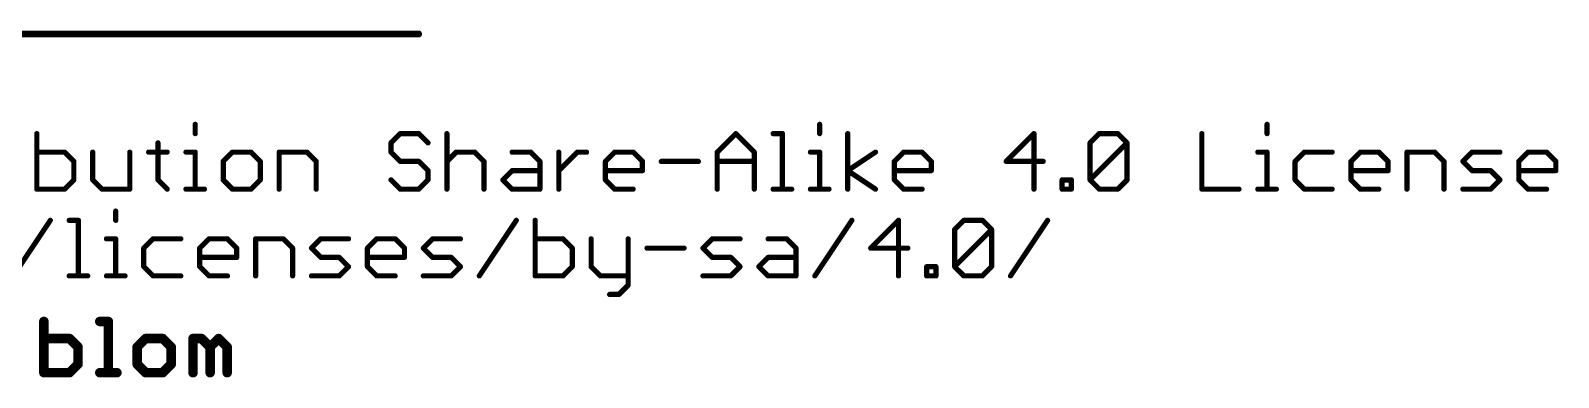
# Model space of a CAD drawing. Extents: x -29 to 78, y -21 to 39.
# Drawn here: x 33.09 to 77.82, y -9.78 to 0.38 of the extents above; entities that cross this region are included whole.
import ezdxf

# ---------------------------------------------------------------- set-up
doc = ezdxf.new("R2010")
doc.units = 0
doc.layers.add('49', color=6, linetype='CONTINUOUS')
doc.layers.add('51', color=53, linetype='CONTINUOUS')

msp = doc.modelspace()

# ---------------------------------------------------------------- linework, layer by layer
at = {"layer": '49', "const_width": 0.2032}
msp.add_lwpolyline([(44.45, 0.2794), (-6.35, 0.2794)], dxfattribs=at)
at = {"layer": '49', "const_width": 0.1016}
msp.add_lwpolyline([(44.45, 0.2286, 1), (44.45, 0.3302)], format="xyb", dxfattribs=at)
at = {"layer": '51'}
for points, const_width in [([(33.2748, -2.6377), (33.2748, -4.2647)], 0.1524), ([(37.9117, -2.3665), (37.9117, -2.6377)], 0.1524), ([(43.9146, -2.6377), (43.6435, -2.9088)], 0.1524), ([(44.4569, -2.6377), (43.9146, -2.6377)], 0.1524), ([(44.7281, -2.9088), (44.4569, -2.6377)], 0.1524), ([(45.2806, -2.6377), (45.2806, -4.2647)], 0.1524), ([(53.1935, -3.18), (53.7359, -2.6377)], 0.1524), ([(53.7359, -2.6377), (54.2782, -3.18)], 0.1524), ([(54.8307, -2.6377), (55.1018, -2.6377)], 0.1524), ([(55.1018, -2.6377), (55.1018, -4.2647)], 0.1524), ([(56.1933, -2.3665), (56.1933, -2.6377)], 0.1524), ([(57.0136, -4.2647), (57.0136, -2.6377)], 0.1524), ([(62.4657, -2.6377), (61.6522, -3.4512)], 0.1524), ([(62.4657, -4.2647), (62.4657, -2.6377)], 0.1524), ([(64.1079, -2.9088), (64.3791, -2.6377)], 0.1524), ([(64.3791, -2.6377), (64.9214, -2.6377)], 0.1524), ([(64.9214, -2.6377), (65.1926, -2.9088)], 0.1524), ([(67.3822, -2.6377), (67.3822, -4.2647)], 0.1524), ([(69.2905, -2.3665), (69.2905, -2.6377)], 0.1524), ([(34.0883, -3.18), (33.2748, -3.18)], 0.1524), ([(34.3595, -3.4512), (34.0883, -3.18)], 0.1524), ([(34.912, -3.18), (34.912, -3.9935)], 0.1524), ([(35.9966, -4.2647), (35.9966, -3.18)], 0.1524), ([(36.5491, -3.18), (37.0914, -3.18)], 0.1524), ([(36.8203, -2.9088), (36.8203, -3.9935)], 0.1524), ([(37.6405, -3.18), (37.9117, -3.18)], 0.1524), ([(37.9117, -3.18), (37.9117, -4.2647)], 0.1524), ([(39.0031, -3.18), (38.732, -3.4512)], 0.1524), ([(39.5455, -3.18), (39.0031, -3.18)], 0.1524), ([(39.8166, -3.4512), (39.5455, -3.18)], 0.1524), ([(40.3691, -4.2647), (40.3691, -3.18)], 0.1524), ([(40.3691, -3.18), (41.1826, -3.18)], 0.1524), ([(41.1826, -3.18), (41.4538, -3.4512)], 0.1524), ([(43.6435, -2.9088), (43.6435, -3.18)], 0.1524), ([(43.6435, -3.18), (43.9146, -3.4512)], 0.1524), ([(45.2806, -3.4512), (45.5518, -3.18)], 0.1524), ([(45.5518, -3.18), (46.0941, -3.18)], 0.1524), ([(46.0941, -3.18), (46.3653, -3.4512)], 0.1524), ([(47.1889, -3.18), (47.7313, -3.18)], 0.1524), ([(47.7313, -3.18), (48.0024, -3.4512)], 0.1524), ([(48.5549, -4.2647), (48.5549, -3.18)], 0.1524), ([(48.5549, -3.7223), (49.0972, -3.18)], 0.1524), ([(49.0972, -3.18), (49.3684, -3.18)], 0.1524), ([(49.9192, -3.4512), (50.1904, -3.18)], 0.1524), ([(50.1904, -3.18), (50.7327, -3.18)], 0.1524), ([(50.7327, -3.18), (51.0039, -3.4512)], 0.1524), ([(53.1935, -4.2647), (53.1935, -3.18)], 0.1524), ([(54.2782, -3.18), (54.2782, -4.2647)], 0.1524), ([(55.9221, -3.18), (56.1933, -3.18)], 0.1524), ([(56.1933, -3.18), (56.1933, -4.2647)], 0.1524), ([(57.0136, -3.7223), (57.8271, -3.18)], 0.1524), ([(58.3779, -3.4512), (58.649, -3.18)], 0.1524), ([(58.649, -3.18), (59.1913, -3.18)], 0.1524), ([(59.1913, -3.18), (59.4625, -3.4512)], 0.1524), ([(64.1079, -3.9935), (64.1079, -2.9088)], 0.1524), ([(64.1079, -3.9935), (65.1926, -2.9088)], 0.1524), ([(65.1926, -2.9088), (65.1926, -3.9935)], 0.1524), ([(69.0194, -3.18), (69.2905, -3.18)], 0.1524), ([(69.2905, -3.18), (69.2905, -4.2647)], 0.1524), ([(70.382, -3.18), (70.1108, -3.4512)], 0.1524), ([(71.1955, -3.18), (70.382, -3.18)], 0.1524), ([(71.748, -3.4512), (72.0191, -3.18)], 0.1524), ([(72.0191, -3.18), (72.5615, -3.18)], 0.1524), ([(72.5615, -3.18), (72.8326, -3.4512)], 0.1524), ([(73.3851, -4.2647), (73.3851, -3.18)], 0.1524), ([(73.3851, -3.18), (74.1986, -3.18)], 0.1524), ([(74.1986, -3.18), (74.4698, -3.4512)], 0.1524), ([(75.0223, -3.4512), (75.2934, -3.18)], 0.1524), ([(75.2934, -3.18), (76.1069, -3.18)], 0.1524), ([(76.6594, -3.4512), (76.9306, -3.18)], 0.1524), ([(76.9306, -3.18), (77.4729, -3.18)], 0.1524), ([(77.4729, -3.18), (77.7441, -3.4512)], 0.1524), ([(34.3595, -3.9935), (34.3595, -3.4512)], 0.1524), ([(38.732, -3.4512), (38.732, -3.9935)], 0.1524), ([(39.8166, -3.9935), (39.8166, -3.4512)], 0.1524), ([(41.4538, -3.4512), (41.4538, -4.2647)], 0.1524), ([(43.9146, -3.4512), (44.4569, -3.4512)], 0.1524), ([(44.4569, -3.4512), (44.7281, -3.7223)], 0.1524), ([(46.3653, -3.4512), (46.3653, -4.2647)], 0.1524), ([(48.0024, -3.4512), (48.0024, -4.2647)], 0.1524), ([(49.9192, -3.9935), (49.9192, -3.4512)], 0.1524), ([(51.0039, -3.4512), (51.0039, -3.7223)], 0.1524), ([(51.5564, -3.4512), (52.641, -3.4512)], 0.1524), ([(53.1935, -3.4512), (54.2782, -3.4512)], 0.1524), ([(58.3779, -3.9935), (58.3779, -3.4512)], 0.1524), ([(59.4625, -3.4512), (59.4625, -3.7223)], 0.1524), ([(61.6522, -3.4512), (62.7368, -3.4512)], 0.1524), ([(70.1108, -3.4512), (70.1108, -3.9935)], 0.1524), ([(71.748, -3.9935), (71.748, -3.4512)], 0.1524), ([(72.8326, -3.4512), (72.8326, -3.7223)], 0.1524), ([(74.4698, -3.4512), (74.4698, -4.2647)], 0.1524), ([(75.2934, -3.7223), (75.0223, -3.4512)], 0.1524), ([(76.6594, -3.9935), (76.6594, -3.4512)], 0.1524), ([(77.7441, -3.4512), (77.7441, -3.7223)], 0.1524), ([(34.0883, -4.2647), (34.3595, -3.9935)], 0.1524), ([(34.912, -3.9935), (35.1831, -4.2647)], 0.1524), ([(36.8203, -3.9935), (37.0914, -4.2647)], 0.1524), ([(38.732, -3.9935), (39.0031, -4.2647)], 0.1524), ([(39.5455, -4.2647), (39.8166, -3.9935)], 0.1524), ([(43.9146, -4.2647), (43.6435, -3.9935)], 0.1524), ([(44.7281, -3.9935), (44.4569, -4.2647)], 0.1524), ([(44.7281, -3.7223), (44.7281, -3.9935)], 0.1524), ([(46.9178, -3.9935), (47.1889, -3.7223)], 0.1524), ([(47.1889, -4.2647), (46.9178, -3.9935)], 0.1524), ([(47.1889, -3.7223), (48.0024, -3.7223)], 0.1524), ([(51.0039, -3.7223), (49.9192, -3.7223)], 0.1524), ([(50.1904, -4.2647), (49.9192, -3.9935)], 0.1524), ([(57.8271, -4.2647), (57.0136, -3.7223)], 0.1524), ([(59.4625, -3.7223), (58.3779, -3.7223)], 0.1524), ([(58.649, -4.2647), (58.3779, -3.9935)], 0.1524), ([(63.2893, -4.2647), (63.2893, -3.9935)], 0.1524), ([(63.2893, -3.9935), (63.5605, -3.9935)], 0.1524), ([(63.5605, -3.9935), (63.5605, -4.2647)], 0.1524), ([(64.3791, -4.2647), (64.1079, -3.9935)], 0.1524), ([(65.1926, -3.9935), (64.9214, -4.2647)], 0.1524), ([(70.1108, -3.9935), (70.382, -4.2647)], 0.1524), ([(72.8326, -3.7223), (71.748, -3.7223)], 0.1524), ([(72.0191, -4.2647), (71.748, -3.9935)], 0.1524), ([(75.8358, -3.7223), (75.2934, -3.7223)], 0.1524), ([(76.1069, -3.9935), (75.8358, -3.7223)], 0.1524), ([(75.8358, -4.2647), (76.1069, -3.9935)], 0.1524), ([(77.7441, -3.7223), (76.6594, -3.7223)], 0.1524), ([(76.9306, -4.2647), (76.6594, -3.9935)], 0.1524), ([(33.2748, -4.2647), (34.0883, -4.2647)], 0.1524), ([(35.1831, -4.2647), (35.9966, -4.2647)], 0.1524), ([(37.6405, -4.2647), (38.1829, -4.2647)], 0.1524), ([(39.0031, -4.2647), (39.5455, -4.2647)], 0.1524), ([(44.4569, -4.2647), (43.9146, -4.2647)], 0.1524), ([(48.0024, -4.2647), (47.1889, -4.2647)], 0.1524), ([(50.7327, -4.2647), (50.1904, -4.2647)], 0.1524), ([(54.8307, -4.2647), (55.373, -4.2647)], 0.1524), ([(55.9221, -4.2647), (56.4644, -4.2647)], 0.1524), ([(59.1913, -4.2647), (58.649, -4.2647)], 0.1524), ([(63.5605, -4.2647), (63.2893, -4.2647)], 0.1524), ([(64.9214, -4.2647), (64.3791, -4.2647)], 0.1524), ([(67.3822, -4.2647), (68.4669, -4.2647)], 0.1524), ([(69.0194, -4.2647), (69.5617, -4.2647)], 0.1524), ([(70.382, -4.2647), (71.1955, -4.2647)], 0.1524), ([(72.5615, -4.2647), (72.0191, -4.2647)], 0.1524), ([(75.0223, -4.2647), (75.8358, -4.2647)], 0.1524), ([(77.4729, -4.2647), (76.9306, -4.2647)], 0.1524), ([(35.5844, -4.9065), (35.5844, -5.1777)], 0.1524), ([(32.5846, -6.8047), (33.6693, -5.1777)], 0.1524), ([(34.2218, -5.1777), (34.4929, -5.1777)], 0.1524), ([(34.4929, -5.1777), (34.4929, -6.8047)], 0.1524), ([(46.2276, -6.8047), (47.3122, -5.1777)], 0.1524), ([(47.8647, -5.1777), (47.8647, -6.8047)], 0.1524), ([(56.0505, -6.8047), (57.1352, -5.1777)], 0.1524), ([(58.5012, -5.1777), (57.6877, -5.9912)], 0.1524), ([(58.5012, -6.8047), (58.5012, -5.1777)], 0.1524), ([(60.1434, -5.4488), (60.4146, -5.1777)], 0.1524), ([(60.4146, -5.1777), (60.9569, -5.1777)], 0.1524), ([(60.9569, -5.1777), (61.2281, -5.4488)], 0.1524), ([(61.7806, -6.8047), (62.8652, -5.1777)], 0.1524), ([(35.3132, -5.72), (35.5844, -5.72)], 0.1524), ([(35.5844, -5.72), (35.5844, -6.8047)], 0.1524), ([(36.6758, -5.72), (36.4047, -5.9912)], 0.1524), ([(37.4893, -5.72), (36.6758, -5.72)], 0.1524), ([(38.0418, -5.9912), (38.313, -5.72)], 0.1524), ([(38.313, -5.72), (38.8553, -5.72)], 0.1524), ([(38.8553, -5.72), (39.1265, -5.9912)], 0.1524), ([(39.679, -6.8047), (39.679, -5.72)], 0.1524), ([(39.679, -5.72), (40.4925, -5.72)], 0.1524), ([(40.4925, -5.72), (40.7636, -5.9912)], 0.1524), ([(41.3161, -5.9912), (41.5873, -5.72)], 0.1524), ([(41.5873, -5.72), (42.4008, -5.72)], 0.1524), ([(42.9533, -5.9912), (43.2244, -5.72)], 0.1524), ([(43.2244, -5.72), (43.7668, -5.72)], 0.1524), ([(43.7668, -5.72), (44.0379, -5.9912)], 0.1524), ([(44.5904, -5.9912), (44.8616, -5.72)], 0.1524), ([(44.8616, -5.72), (45.6751, -5.72)], 0.1524), ([(48.6782, -5.72), (47.8647, -5.72)], 0.1524), ([(48.9494, -5.9912), (48.6782, -5.72)], 0.1524), ([(49.5019, -5.72), (49.5019, -6.5335)], 0.1524), ([(50.5866, -5.72), (50.5866, -7.0758)], 0.1524), ([(52.7762, -5.9912), (53.0474, -5.72)], 0.1524), ([(53.0474, -5.72), (53.8609, -5.72)], 0.1524), ([(54.6845, -5.72), (55.2269, -5.72)], 0.1524), ([(55.2269, -5.72), (55.498, -5.9912)], 0.1524), ([(60.1434, -6.5335), (60.1434, -5.4488)], 0.1524), ([(60.1434, -6.5335), (61.2281, -5.4488)], 0.1524), ([(61.2281, -5.4488), (61.2281, -6.5335)], 0.1524), ([(36.4047, -5.9912), (36.4047, -6.5335)], 0.1524), ([(38.0418, -6.5335), (38.0418, -5.9912)], 0.1524), ([(39.1265, -6.2623), (38.0418, -6.2623)], 0.1524), ([(39.1265, -5.9912), (39.1265, -6.2623)], 0.1524), ([(40.7636, -5.9912), (40.7636, -6.8047)], 0.1524), ([(41.5873, -6.2623), (41.3161, -5.9912)], 0.1524), ([(42.1296, -6.2623), (41.5873, -6.2623)], 0.1524), ([(42.4008, -6.5335), (42.1296, -6.2623)], 0.1524), ([(42.9533, -6.5335), (42.9533, -5.9912)], 0.1524), ([(44.0379, -6.2623), (42.9533, -6.2623)], 0.1524), ([(44.0379, -5.9912), (44.0379, -6.2623)], 0.1524), ([(44.8616, -6.2623), (44.5904, -5.9912)], 0.1524), ([(45.4039, -6.2623), (44.8616, -6.2623)], 0.1524), ([(45.6751, -6.5335), (45.4039, -6.2623)], 0.1524), ([(48.9494, -6.5335), (48.9494, -5.9912)], 0.1524), ([(51.1391, -5.9912), (52.2237, -5.9912)], 0.1524), ([(53.0474, -6.2623), (52.7762, -5.9912)], 0.1524), ([(53.5897, -6.2623), (53.0474, -6.2623)], 0.1524), ([(53.8609, -6.5335), (53.5897, -6.2623)], 0.1524), ([(54.4134, -6.5335), (54.6845, -6.2623)], 0.1524), ([(54.6845, -6.2623), (55.498, -6.2623)], 0.1524), ([(55.498, -5.9912), (55.498, -6.8047)], 0.1524), ([(57.6877, -5.9912), (58.7723, -5.9912)], 0.1524), ([(36.4047, -6.5335), (36.6758, -6.8047)], 0.1524), ([(38.313, -6.8047), (38.0418, -6.5335)], 0.1524), ([(42.1296, -6.8047), (42.4008, -6.5335)], 0.1524), ([(43.2244, -6.8047), (42.9533, -6.5335)], 0.1524), ([(45.4039, -6.8047), (45.6751, -6.5335)], 0.1524), ([(48.6782, -6.8047), (48.9494, -6.5335)], 0.1524), ([(49.5019, -6.5335), (49.7731, -6.8047)], 0.1524), ([(53.5897, -6.8047), (53.8609, -6.5335)], 0.1524), ([(54.6845, -6.8047), (54.4134, -6.5335)], 0.1524), ([(59.3248, -6.8047), (59.3248, -6.5335)], 0.1524), ([(59.3248, -6.5335), (59.596, -6.5335)], 0.1524), ([(59.596, -6.5335), (59.596, -6.8047)], 0.1524), ([(60.4146, -6.8047), (60.1434, -6.5335)], 0.1524), ([(61.2281, -6.5335), (60.9569, -6.8047)], 0.1524), ([(34.2218, -6.8047), (34.7641, -6.8047)], 0.1524), ([(35.3132, -6.8047), (35.8555, -6.8047)], 0.1524), ([(36.6758, -6.8047), (37.4893, -6.8047)], 0.1524), ([(38.8553, -6.8047), (38.313, -6.8047)], 0.1524), ([(41.3161, -6.8047), (42.1296, -6.8047)], 0.1524), ([(43.7668, -6.8047), (43.2244, -6.8047)], 0.1524), ([(44.5904, -6.8047), (45.4039, -6.8047)], 0.1524), ([(47.8647, -6.8047), (48.6782, -6.8047)], 0.1524), ([(49.7731, -6.8047), (50.5866, -6.8047)], 0.1524), ([(50.5866, -7.0758), (50.3154, -7.347)], 0.1524), ([(52.7762, -6.8047), (53.5897, -6.8047)], 0.1524), ([(55.498, -6.8047), (54.6845, -6.8047)], 0.1524), ([(59.596, -6.8047), (59.3248, -6.8047)], 0.1524), ([(60.9569, -6.8047), (60.4146, -6.8047)], 0.1524), ([(50.3154, -7.347), (50.0442, -7.347)], 0.1524), ([(33.4815, -8.1394), (33.4815, -9.6393)], 0.2794), ([(35.1187, -8.1394), (35.3686, -8.1394)], 0.2794), ([(35.3686, -8.1394), (35.3686, -9.6393)], 0.2794), ([(34.2315, -8.6394), (33.4815, -8.6394)], 0.2794), ([(34.4814, -8.8894), (34.2315, -8.6394)], 0.2794), ([(34.4814, -9.3893), (34.4814, -8.8894)], 0.2794), ([(36.4601, -8.6394), (36.2101, -8.8894)], 0.2794), ([(36.2101, -8.8894), (36.2101, -9.3893)], 0.2794), ([(36.96, -8.6394), (36.4601, -8.6394)], 0.2794), ([(37.21, -8.8894), (36.96, -8.6394)], 0.2794), ([(37.21, -9.3893), (37.21, -8.8894)], 0.2794), ([(37.8473, -9.6393), (37.8473, -8.6394)], 0.2794), ([(37.8473, -8.6394), (38.0972, -8.6394)], 0.2794), ([(38.0972, -8.6394), (38.3472, -8.8894)], 0.2794), ([(38.3472, -8.8894), (38.5972, -8.6394)], 0.2794), ([(38.3472, -8.8894), (38.3472, -9.6393)], 0.2794), ([(38.5972, -8.6394), (38.8472, -8.8894)], 0.2794), ([(38.8472, -8.8894), (38.8472, -9.6393)], 0.2794), ([(34.2315, -9.6393), (34.4814, -9.3893)], 0.2794), ([(36.2101, -9.3893), (36.4601, -9.6393)], 0.2794), ([(36.96, -9.6393), (37.21, -9.3893)], 0.2794), ([(33.4815, -9.6393), (34.2315, -9.6393)], 0.2794), ([(35.1187, -9.6393), (35.6186, -9.6393)], 0.2794), ([(36.4601, -9.6393), (36.96, -9.6393)], 0.2794)]:
    msp.add_lwpolyline(points, dxfattribs=dict(at, const_width=const_width))
for points, const_width in [([(33.3129, -2.6377, 1), (33.2367, -2.6377)], 0.0762), ([(37.9498, -2.3665, 1), (37.8736, -2.3665)], 0.0762), ([(37.8736, -2.6377, 1), (37.9498, -2.6377)], 0.0762), ([(43.9146, -2.5996, 1), (43.9146, -2.6758)], 0.0762), ([(43.9416, -2.6646, 1), (43.8877, -2.6107)], 0.0762), ([(44.4839, -2.6107, 1), (44.43, -2.6646)], 0.0762), ([(44.4569, -2.6758, 1), (44.4569, -2.5996)], 0.0762), ([(45.3187, -2.6377, 1), (45.2425, -2.6377)], 0.0762), ([(53.7628, -2.6107, 1), (53.7089, -2.6646)], 0.0762), ([(53.7628, -2.6646, 1), (53.7089, -2.6107)], 0.0762), ([(54.8307, -2.5996, 1), (54.8307, -2.6758)], 0.0762), ([(55.1399, -2.6377, 1), (55.0637, -2.6377)], 0.0762), ([(55.1018, -2.6758, 1), (55.1018, -2.5996)], 0.0762), ([(56.2314, -2.3665, 1), (56.1552, -2.3665)], 0.0762), ([(56.1552, -2.6377, 1), (56.2314, -2.6377)], 0.0762), ([(57.0517, -2.6377, 1), (56.9755, -2.6377)], 0.0762), ([(62.5038, -2.6377, 1), (62.4276, -2.6377)], 0.0762), ([(62.4926, -2.6646, 1), (62.4387, -2.6107)], 0.0762), ([(64.3791, -2.5996, 1), (64.3791, -2.6758)], 0.0762), ([(64.406, -2.6646, 1), (64.3521, -2.6107)], 0.0762), ([(64.9483, -2.6107, 1), (64.8945, -2.6646)], 0.0762), ([(64.9214, -2.6758, 1), (64.9214, -2.5996)], 0.0762), ([(67.4203, -2.6377, 1), (67.3441, -2.6377)], 0.0762), ([(69.3286, -2.3665, 1), (69.2524, -2.3665)], 0.0762), ([(69.2524, -2.6377, 1), (69.3286, -2.6377)], 0.0762), ([(33.2748, -3.1419, 1), (33.2748, -3.2181)], 0.0762), ([(34.1152, -3.1531, 1), (34.0613, -3.2069)], 0.0762), ([(34.0883, -3.2181, 1), (34.0883, -3.1419)], 0.0762), ([(34.9501, -3.18, 1), (34.8739, -3.18)], 0.0762), ([(36.0347, -3.18, 1), (35.9585, -3.18)], 0.0762), ([(36.5491, -3.1419, 1), (36.5491, -3.2181)], 0.0762), ([(36.8584, -2.9088, 1), (36.7822, -2.9088)], 0.0762), ([(37.0914, -3.2181, 1), (37.0914, -3.1419)], 0.0762), ([(37.6405, -3.1419, 1), (37.6405, -3.2181)], 0.0762), ([(37.9498, -3.18, 1), (37.8736, -3.18)], 0.0762), ([(37.9117, -3.2181, 1), (37.9117, -3.1419)], 0.0762), ([(39.0031, -3.1419, 1), (39.0031, -3.2181)], 0.0762), ([(39.0301, -3.2069, 1), (38.9762, -3.1531)], 0.0762), ([(39.5724, -3.1531, 1), (39.5185, -3.2069)], 0.0762), ([(39.5455, -3.2181, 1), (39.5455, -3.1419)], 0.0762), ([(40.4072, -3.18, 1), (40.331, -3.18)], 0.0762), ([(40.3691, -3.1419, 1), (40.3691, -3.2181)], 0.0762), ([(41.2096, -3.1531, 1), (41.1557, -3.2069)], 0.0762), ([(41.1826, -3.2181, 1), (41.1826, -3.1419)], 0.0762), ([(43.6165, -2.8819, 1), (43.6704, -2.9358)], 0.0762), ([(43.6816, -2.9088, 1), (43.6054, -2.9088)], 0.0762), ([(43.6704, -3.1531, 1), (43.6165, -3.2069)], 0.0762), ([(44.7012, -2.9358, 1), (44.755, -2.8819)], 0.0762), ([(45.5518, -3.1419, 1), (45.5518, -3.2181)], 0.0762), ([(45.5787, -3.2069, 1), (45.5248, -3.1531)], 0.0762), ([(46.121, -3.1531, 1), (46.0672, -3.2069)], 0.0762), ([(46.0941, -3.2181, 1), (46.0941, -3.1419)], 0.0762), ([(47.1889, -3.1419, 1), (47.1889, -3.2181)], 0.0762), ([(47.7582, -3.1531, 1), (47.7043, -3.2069)], 0.0762), ([(47.7313, -3.2181, 1), (47.7313, -3.1419)], 0.0762), ([(48.593, -3.18, 1), (48.5168, -3.18)], 0.0762), ([(49.0972, -3.1419, 1), (49.0972, -3.2181)], 0.0762), ([(49.1242, -3.2069, 1), (49.0703, -3.1531)], 0.0762), ([(49.3684, -3.2181, 1), (49.3684, -3.1419)], 0.0762), ([(50.1904, -3.1419, 1), (50.1904, -3.2181)], 0.0762), ([(50.2173, -3.2069, 1), (50.1634, -3.1531)], 0.0762), ([(50.7597, -3.1531, 1), (50.7058, -3.2069)], 0.0762), ([(50.7327, -3.2181, 1), (50.7327, -3.1419)], 0.0762), ([(53.2316, -3.18, 1), (53.1554, -3.18)], 0.0762), ([(53.1666, -3.1531, 1), (53.2205, -3.2069)], 0.0762), ([(54.3163, -3.18, 1), (54.2401, -3.18)], 0.0762), ([(54.2512, -3.2069, 1), (54.3051, -3.1531)], 0.0762), ([(55.9221, -3.1419, 1), (55.9221, -3.2181)], 0.0762), ([(56.2314, -3.18, 1), (56.1552, -3.18)], 0.0762), ([(56.1933, -3.2181, 1), (56.1933, -3.1419)], 0.0762), ([(57.8482, -3.2117, 1), (57.8059, -3.1483)], 0.0762), ([(58.649, -3.1419, 1), (58.649, -3.2181)], 0.0762), ([(58.676, -3.2069, 1), (58.6221, -3.1531)], 0.0762), ([(59.2183, -3.1531, 1), (59.1644, -3.2069)], 0.0762), ([(59.1913, -3.2181, 1), (59.1913, -3.1419)], 0.0762), ([(64.146, -2.9088, 1), (64.0698, -2.9088)], 0.0762), ([(64.081, -2.8819, 1), (64.1348, -2.9358)], 0.0762), ([(65.2307, -2.9088, 1), (65.1545, -2.9088)], 0.0762), ([(65.2195, -2.9358, 1), (65.1656, -2.8819)], 0.0762), ([(65.1656, -2.9358, 1), (65.2195, -2.8819)], 0.0762), ([(69.0194, -3.1419, 1), (69.0194, -3.2181)], 0.0762), ([(69.3286, -3.18, 1), (69.2524, -3.18)], 0.0762), ([(69.2905, -3.2181, 1), (69.2905, -3.1419)], 0.0762), ([(70.382, -3.1419, 1), (70.382, -3.2181)], 0.0762), ([(70.4089, -3.2069, 1), (70.355, -3.1531)], 0.0762), ([(71.1955, -3.2181, 1), (71.1955, -3.1419)], 0.0762), ([(72.0191, -3.1419, 1), (72.0191, -3.2181)], 0.0762), ([(72.0461, -3.2069, 1), (71.9922, -3.1531)], 0.0762), ([(72.5884, -3.1531, 1), (72.5345, -3.2069)], 0.0762), ([(72.5615, -3.2181, 1), (72.5615, -3.1419)], 0.0762), ([(73.4232, -3.18, 1), (73.347, -3.18)], 0.0762), ([(73.3851, -3.1419, 1), (73.3851, -3.2181)], 0.0762), ([(74.2256, -3.1531, 1), (74.1717, -3.2069)], 0.0762), ([(74.1986, -3.2181, 1), (74.1986, -3.1419)], 0.0762), ([(75.2934, -3.1419, 1), (75.2934, -3.2181)], 0.0762), ([(75.3204, -3.2069, 1), (75.2665, -3.1531)], 0.0762), ([(76.1069, -3.2181, 1), (76.1069, -3.1419)], 0.0762), ([(76.9306, -3.1419, 1), (76.9306, -3.2181)], 0.0762), ([(76.9575, -3.2069, 1), (76.9037, -3.1531)], 0.0762), ([(77.4999, -3.1531, 1), (77.446, -3.2069)], 0.0762), ([(77.4729, -3.2181, 1), (77.4729, -3.1419)], 0.0762), ([(34.3976, -3.4512, 1), (34.3214, -3.4512)], 0.0762), ([(34.3325, -3.4781, 1), (34.3864, -3.4242)], 0.0762), ([(38.705, -3.4242, 1), (38.7589, -3.4781)], 0.0762), ([(38.7701, -3.4512, 1), (38.6939, -3.4512)], 0.0762), ([(39.8547, -3.4512, 1), (39.7785, -3.4512)], 0.0762), ([(39.7897, -3.4781, 1), (39.8436, -3.4242)], 0.0762), ([(41.4919, -3.4512, 1), (41.4157, -3.4512)], 0.0762), ([(41.4269, -3.4781, 1), (41.4807, -3.4242)], 0.0762), ([(43.6054, -3.18, 1), (43.6816, -3.18)], 0.0762), ([(43.9146, -3.4131, 1), (43.9146, -3.4893)], 0.0762), ([(43.8877, -3.4781, 1), (43.9416, -3.4242)], 0.0762), ([(44.4839, -3.4242, 1), (44.43, -3.4781)], 0.0762), ([(44.4569, -3.4893, 1), (44.4569, -3.4131)], 0.0762), ([(45.2537, -3.4242, 1), (45.3075, -3.4781)], 0.0762), ([(46.4034, -3.4512, 1), (46.3272, -3.4512)], 0.0762), ([(46.3383, -3.4781, 1), (46.3922, -3.4242)], 0.0762), ([(48.0405, -3.4512, 1), (47.9643, -3.4512)], 0.0762), ([(47.9755, -3.4781, 1), (48.0294, -3.4242)], 0.0762), ([(49.9573, -3.4512, 1), (49.8811, -3.4512)], 0.0762), ([(49.8923, -3.4242, 1), (49.9462, -3.4781)], 0.0762), ([(51.042, -3.4512, 1), (50.9658, -3.4512)], 0.0762), ([(50.9769, -3.4781, 1), (51.0308, -3.4242)], 0.0762), ([(51.5564, -3.4131, 1), (51.5564, -3.4893)], 0.0762), ([(52.641, -3.4893, 1), (52.641, -3.4131)], 0.0762), ([(53.1935, -3.4131, 1), (53.1935, -3.4893)], 0.0762), ([(54.2782, -3.4893, 1), (54.2782, -3.4131)], 0.0762), ([(58.3509, -3.4242, 1), (58.4048, -3.4781)], 0.0762), ([(58.416, -3.4512, 1), (58.3398, -3.4512)], 0.0762), ([(59.5006, -3.4512, 1), (59.4244, -3.4512)], 0.0762), ([(59.4356, -3.4781, 1), (59.4895, -3.4242)], 0.0762), ([(61.6252, -3.4242, 1), (61.6791, -3.4781)], 0.0762), ([(61.6522, -3.4131, 1), (61.6522, -3.4893)], 0.0762), ([(62.7368, -3.4893, 1), (62.7368, -3.4131)], 0.0762), ([(70.1489, -3.4512, 1), (70.0727, -3.4512)], 0.0762), ([(70.0839, -3.4242, 1), (70.1378, -3.4781)], 0.0762), ([(71.721, -3.4242, 1), (71.7749, -3.4781)], 0.0762), ([(71.7861, -3.4512, 1), (71.7099, -3.4512)], 0.0762), ([(72.8707, -3.4512, 1), (72.7945, -3.4512)], 0.0762), ([(72.8057, -3.4781, 1), (72.8596, -3.4242)], 0.0762), ([(74.5079, -3.4512, 1), (74.4317, -3.4512)], 0.0762), ([(74.4428, -3.4781, 1), (74.4967, -3.4242)], 0.0762), ([(75.0492, -3.4242, 1), (74.9953, -3.4781)], 0.0762), ([(74.9953, -3.4242, 1), (75.0492, -3.4781)], 0.0762), ([(76.6975, -3.4512, 1), (76.6213, -3.4512)], 0.0762), ([(76.6325, -3.4242, 1), (76.6864, -3.4781)], 0.0762), ([(77.7822, -3.4512, 1), (77.706, -3.4512)], 0.0762), ([(77.7172, -3.4781, 1), (77.771, -3.4242)], 0.0762), ([(34.3214, -3.9935, 1), (34.3976, -3.9935)], 0.0762), ([(34.3864, -4.0204, 1), (34.3325, -3.9666)], 0.0762), ([(34.9389, -3.9666, 1), (34.885, -4.0204)], 0.0762), ([(34.8739, -3.9935, 1), (34.9501, -3.9935)], 0.0762), ([(36.8472, -3.9666, 1), (36.7933, -4.0204)], 0.0762), ([(36.7822, -3.9935, 1), (36.8584, -3.9935)], 0.0762), ([(38.7589, -3.9666, 1), (38.705, -4.0204)], 0.0762), ([(38.6939, -3.9935, 1), (38.7701, -3.9935)], 0.0762), ([(39.7785, -3.9935, 1), (39.8547, -3.9935)], 0.0762), ([(39.8436, -4.0204, 1), (39.7897, -3.9666)], 0.0762), ([(43.6704, -3.9666, 1), (43.6165, -4.0204)], 0.0762), ([(44.7662, -3.7223, 1), (44.69, -3.7223)], 0.0762), ([(44.69, -3.9935, 1), (44.7662, -3.9935)], 0.0762), ([(44.7012, -3.7493, 1), (44.7551, -3.6954)], 0.0762), ([(44.755, -4.0204, 1), (44.7012, -3.9666)], 0.0762), ([(46.9447, -3.9666, 1), (46.8908, -4.0204)], 0.0762), ([(46.8908, -3.9666, 1), (46.9447, -4.0204)], 0.0762), ([(47.1889, -3.6842, 1), (47.1889, -3.7604)], 0.0762), ([(47.2159, -3.7493, 1), (47.162, -3.6954)], 0.0762), ([(48.0024, -3.7604, 1), (48.0024, -3.6842)], 0.0762), ([(48.528, -3.6954, 1), (48.5819, -3.7493)], 0.0762), ([(49.9192, -3.6842, 1), (49.9192, -3.7604)], 0.0762), ([(49.8811, -3.9935, 1), (49.9573, -3.9935)], 0.0762), ([(49.9462, -3.9666, 1), (49.8923, -4.0204)], 0.0762), ([(50.9658, -3.7223, 1), (51.042, -3.7223)], 0.0762), ([(51.0039, -3.7604, 1), (51.0039, -3.6842)], 0.0762), ([(57.0347, -3.6906, 1), (56.9924, -3.754)], 0.0762), ([(56.9924, -3.6906, 1), (57.0347, -3.754)], 0.0762), ([(58.3779, -3.6842, 1), (58.3779, -3.7604)], 0.0762), ([(58.4048, -3.9666, 1), (58.3509, -4.0204)], 0.0762), ([(58.3398, -3.9935, 1), (58.416, -3.9935)], 0.0762), ([(59.4244, -3.7223, 1), (59.5006, -3.7223)], 0.0762), ([(59.4625, -3.7604, 1), (59.4625, -3.6842)], 0.0762), ([(63.3274, -3.9935, 1), (63.2512, -3.9935)], 0.0762), ([(63.2893, -3.9554, 1), (63.2893, -4.0316)], 0.0762), ([(63.5986, -3.9935, 1), (63.5224, -3.9935)], 0.0762), ([(63.5605, -4.0316, 1), (63.5605, -3.9554)], 0.0762), ([(64.0698, -3.9935, 1), (64.146, -3.9935)], 0.0762), ([(64.1348, -3.9666, 1), (64.081, -4.0204)], 0.0762), ([(64.081, -3.9666, 1), (64.1348, -4.0204)], 0.0762), ([(65.1545, -3.9935, 1), (65.2307, -3.9935)], 0.0762), ([(65.2195, -4.0204, 1), (65.1656, -3.9666)], 0.0762), ([(70.0727, -3.9935, 1), (70.1489, -3.9935)], 0.0762), ([(70.1378, -3.9666, 1), (70.0839, -4.0204)], 0.0762), ([(71.748, -3.6842, 1), (71.748, -3.7604)], 0.0762), ([(71.7749, -3.9666, 1), (71.721, -4.0204)], 0.0762), ([(71.7099, -3.9935, 1), (71.7861, -3.9935)], 0.0762), ([(72.7945, -3.7223, 1), (72.8707, -3.7223)], 0.0762), ([(72.8326, -3.7604, 1), (72.8326, -3.6842)], 0.0762), ([(75.2934, -3.6842, 1), (75.2934, -3.7604)], 0.0762), ([(75.2665, -3.7493, 1), (75.3204, -3.6954)], 0.0762), ([(75.8627, -3.6954, 1), (75.8088, -3.7493)], 0.0762), ([(75.8358, -3.7604, 1), (75.8358, -3.6842)], 0.0762), ([(76.1339, -4.0204, 1), (76.08, -3.9666)], 0.0762), ([(76.08, -4.0204, 1), (76.1339, -3.9666)], 0.0762), ([(76.6594, -3.6842, 1), (76.6594, -3.7604)], 0.0762), ([(76.6213, -3.9935, 1), (76.6975, -3.9935)], 0.0762), ([(76.6864, -3.9666, 1), (76.6325, -4.0204)], 0.0762), ([(77.706, -3.7223, 1), (77.7822, -3.7223)], 0.0762), ([(77.7441, -3.7604, 1), (77.7441, -3.6842)], 0.0762), ([(33.2748, -4.2266, 1), (33.2748, -4.3028)], 0.0762), ([(33.2367, -4.2647, 1), (33.3129, -4.2647)], 0.0762), ([(34.0613, -4.2377, 1), (34.1152, -4.2916)], 0.0762), ([(34.0883, -4.3028, 1), (34.0883, -4.2266)], 0.0762), ([(35.1831, -4.2266, 1), (35.1831, -4.3028)], 0.0762), ([(35.1562, -4.2916, 1), (35.2101, -4.2377)], 0.0762), ([(35.9585, -4.2647, 1), (36.0347, -4.2647)], 0.0762), ([(35.9966, -4.3028, 1), (35.9966, -4.2266)], 0.0762), ([(37.0645, -4.2916, 1), (37.1184, -4.2377)], 0.0762), ([(37.6405, -4.2266, 1), (37.6405, -4.3028)], 0.0762), ([(37.8736, -4.2647, 1), (37.9498, -4.2647)], 0.0762), ([(38.1829, -4.3028, 1), (38.1829, -4.2266)], 0.0762), ([(39.0031, -4.2266, 1), (39.0031, -4.3028)], 0.0762), ([(38.9762, -4.2916, 1), (39.0301, -4.2377)], 0.0762), ([(39.5185, -4.2377, 1), (39.5724, -4.2916)], 0.0762), ([(39.5455, -4.3028, 1), (39.5455, -4.2266)], 0.0762), ([(40.331, -4.2647, 1), (40.4072, -4.2647)], 0.0762), ([(41.4157, -4.2647, 1), (41.4919, -4.2647)], 0.0762), ([(43.9146, -4.2266, 1), (43.9146, -4.3028)], 0.0762), ([(43.8877, -4.2916, 1), (43.9416, -4.2377)], 0.0762), ([(44.43, -4.2377, 1), (44.4839, -4.2916)], 0.0762), ([(44.4569, -4.3028, 1), (44.4569, -4.2266)], 0.0762), ([(45.2425, -4.2647, 1), (45.3187, -4.2647)], 0.0762), ([(46.3272, -4.2647, 1), (46.4034, -4.2647)], 0.0762), ([(47.1889, -4.2266, 1), (47.1889, -4.3028)], 0.0762), ([(47.162, -4.2916, 1), (47.2159, -4.2377)], 0.0762), ([(47.9643, -4.2647, 1), (48.0405, -4.2647)], 0.0762), ([(48.0024, -4.3028, 1), (48.0024, -4.2266)], 0.0762), ([(48.5168, -4.2647, 1), (48.593, -4.2647)], 0.0762), ([(50.1904, -4.2266, 1), (50.1904, -4.3028)], 0.0762), ([(50.1634, -4.2916, 1), (50.2173, -4.2377)], 0.0762), ([(50.7327, -4.3028, 1), (50.7327, -4.2266)], 0.0762), ([(53.1554, -4.2647, 1), (53.2316, -4.2647)], 0.0762), ([(54.2401, -4.2647, 1), (54.3163, -4.2647)], 0.0762), ([(54.8307, -4.2266, 1), (54.8307, -4.3028)], 0.0762), ([(55.0637, -4.2647, 1), (55.1399, -4.2647)], 0.0762), ([(55.373, -4.3028, 1), (55.373, -4.2266)], 0.0762), ([(55.9221, -4.2266, 1), (55.9221, -4.3028)], 0.0762), ([(56.1552, -4.2647, 1), (56.2314, -4.2647)], 0.0762), ([(56.4644, -4.3028, 1), (56.4644, -4.2266)], 0.0762), ([(56.9755, -4.2647, 1), (57.0517, -4.2647)], 0.0762), ([(57.8059, -4.2964, 1), (57.8482, -4.233)], 0.0762), ([(58.649, -4.2266, 1), (58.649, -4.3028)], 0.0762), ([(58.6221, -4.2916, 1), (58.676, -4.2377)], 0.0762), ([(59.1913, -4.3028, 1), (59.1913, -4.2266)], 0.0762), ([(62.4276, -4.2647, 1), (62.5038, -4.2647)], 0.0762), ([(63.2893, -4.2266, 1), (63.2893, -4.3028)], 0.0762), ([(63.2512, -4.2647, 1), (63.3274, -4.2647)], 0.0762), ([(63.5224, -4.2647, 1), (63.5986, -4.2647)], 0.0762), ([(63.5605, -4.3028, 1), (63.5605, -4.2266)], 0.0762), ([(64.3791, -4.2266, 1), (64.3791, -4.3028)], 0.0762), ([(64.3521, -4.2916, 1), (64.406, -4.2377)], 0.0762), ([(64.8945, -4.2377, 1), (64.9483, -4.2916)], 0.0762), ([(64.9214, -4.3028, 1), (64.9214, -4.2266)], 0.0762), ([(67.3822, -4.2266, 1), (67.3822, -4.3028)], 0.0762), ([(67.3441, -4.2647, 1), (67.4203, -4.2647)], 0.0762), ([(68.4669, -4.3028, 1), (68.4669, -4.2266)], 0.0762), ([(69.0194, -4.2266, 1), (69.0194, -4.3028)], 0.0762), ([(69.2524, -4.2647, 1), (69.3286, -4.2647)], 0.0762), ([(69.5617, -4.3028, 1), (69.5617, -4.2266)], 0.0762), ([(70.382, -4.2266, 1), (70.382, -4.3028)], 0.0762), ([(70.355, -4.2916, 1), (70.4089, -4.2377)], 0.0762), ([(71.1955, -4.3028, 1), (71.1955, -4.2266)], 0.0762), ([(72.0191, -4.2266, 1), (72.0191, -4.3028)], 0.0762), ([(71.9922, -4.2916, 1), (72.0461, -4.2377)], 0.0762), ([(72.5615, -4.3028, 1), (72.5615, -4.2266)], 0.0762), ([(73.347, -4.2647, 1), (73.4232, -4.2647)], 0.0762), ([(74.4317, -4.2647, 1), (74.5079, -4.2647)], 0.0762), ([(75.0223, -4.2266, 1), (75.0223, -4.3028)], 0.0762), ([(75.8088, -4.2377, 1), (75.8627, -4.2916)], 0.0762), ([(75.8358, -4.3028, 1), (75.8358, -4.2266)], 0.0762), ([(76.9306, -4.2266, 1), (76.9306, -4.3028)], 0.0762), ([(76.9037, -4.2916, 1), (76.9575, -4.2377)], 0.0762), ([(77.4729, -4.3028, 1), (77.4729, -4.2266)], 0.0762), ([(35.6225, -4.9065, 1), (35.5463, -4.9065)], 0.0762), ([(33.701, -5.1988, 1), (33.6376, -5.1565)], 0.0762), ([(34.2218, -5.1396, 1), (34.2218, -5.2158)], 0.0762), ([(34.531, -5.1777, 1), (34.4548, -5.1777)], 0.0762), ([(34.4929, -5.2158, 1), (34.4929, -5.1396)], 0.0762), ([(35.5463, -5.1777, 1), (35.6225, -5.1777)], 0.0762), ([(47.344, -5.1988, 1), (47.2805, -5.1565)], 0.0762), ([(47.9028, -5.1777, 1), (47.8266, -5.1777)], 0.0762), ([(57.1669, -5.1988, 1), (57.1035, -5.1565)], 0.0762), ([(58.5393, -5.1777, 1), (58.4631, -5.1777)], 0.0762), ([(58.5281, -5.2046, 1), (58.4742, -5.1507)], 0.0762), ([(60.4146, -5.1396, 1), (60.4146, -5.2158)], 0.0762), ([(60.4415, -5.2046, 1), (60.3876, -5.1507)], 0.0762), ([(60.9839, -5.1507, 1), (60.93, -5.2046)], 0.0762), ([(60.9569, -5.2158, 1), (60.9569, -5.1396)], 0.0762), ([(62.8969, -5.1988, 1), (62.8335, -5.1565)], 0.0762), ([(35.3132, -5.6819, 1), (35.3132, -5.7581)], 0.0762), ([(35.6225, -5.72, 1), (35.5463, -5.72)], 0.0762), ([(35.5844, -5.7581, 1), (35.5844, -5.6819)], 0.0762), ([(36.6758, -5.6819, 1), (36.6758, -5.7581)], 0.0762), ([(36.7028, -5.7469, 1), (36.6489, -5.6931)], 0.0762), ([(37.4893, -5.7581, 1), (37.4893, -5.6819)], 0.0762), ([(38.313, -5.6819, 1), (38.313, -5.7581)], 0.0762), ([(38.3399, -5.7469, 1), (38.286, -5.6931)], 0.0762), ([(38.8822, -5.6931, 1), (38.8284, -5.7469)], 0.0762), ([(38.8553, -5.7581, 1), (38.8553, -5.6819)], 0.0762), ([(39.7171, -5.72, 1), (39.6409, -5.72)], 0.0762), ([(39.679, -5.6819, 1), (39.679, -5.7581)], 0.0762), ([(40.5194, -5.6931, 1), (40.4655, -5.7469)], 0.0762), ([(40.4925, -5.7581, 1), (40.4925, -5.6819)], 0.0762), ([(41.5873, -5.6819, 1), (41.5873, -5.7581)], 0.0762), ([(41.6142, -5.7469, 1), (41.5603, -5.6931)], 0.0762), ([(42.4008, -5.7581, 1), (42.4008, -5.6819)], 0.0762), ([(43.2244, -5.6819, 1), (43.2244, -5.7581)], 0.0762), ([(43.2514, -5.7469, 1), (43.1975, -5.6931)], 0.0762), ([(43.7937, -5.6931, 1), (43.7398, -5.7469)], 0.0762), ([(43.7668, -5.7581, 1), (43.7668, -5.6819)], 0.0762), ([(44.8616, -5.6819, 1), (44.8616, -5.7581)], 0.0762), ([(44.8885, -5.7469, 1), (44.8347, -5.6931)], 0.0762), ([(45.6751, -5.7581, 1), (45.6751, -5.6819)], 0.0762), ([(47.8647, -5.6819, 1), (47.8647, -5.7581)], 0.0762), ([(48.7052, -5.6931, 1), (48.6513, -5.7469)], 0.0762), ([(48.6782, -5.7581, 1), (48.6782, -5.6819)], 0.0762), ([(49.54, -5.72, 1), (49.4638, -5.72)], 0.0762), ([(50.6247, -5.72, 1), (50.5485, -5.72)], 0.0762), ([(53.0474, -5.6819, 1), (53.0474, -5.7581)], 0.0762), ([(53.0743, -5.7469, 1), (53.0204, -5.6931)], 0.0762), ([(53.8609, -5.7581, 1), (53.8609, -5.6819)], 0.0762), ([(54.6845, -5.6819, 1), (54.6845, -5.7581)], 0.0762), ([(55.2538, -5.6931, 1), (55.1999, -5.7469)], 0.0762), ([(55.2269, -5.7581, 1), (55.2269, -5.6819)], 0.0762), ([(60.1815, -5.4488, 1), (60.1053, -5.4488)], 0.0762), ([(60.1165, -5.4219, 1), (60.1704, -5.4758)], 0.0762), ([(61.2662, -5.4488, 1), (61.19, -5.4488)], 0.0762), ([(61.255, -5.4758, 1), (61.2011, -5.4219)], 0.0762), ([(61.2011, -5.4758, 1), (61.255, -5.4219)], 0.0762), ([(36.3777, -5.9642, 1), (36.4316, -6.0181)], 0.0762), ([(36.4428, -5.9912, 1), (36.3666, -5.9912)], 0.0762), ([(38.0799, -5.9912, 1), (38.0037, -5.9912)], 0.0762), ([(38.0149, -5.9642, 1), (38.0688, -6.0181)], 0.0762), ([(38.0418, -6.2242, 1), (38.0418, -6.3004)], 0.0762), ([(39.1646, -5.9912, 1), (39.0884, -5.9912)], 0.0762), ([(39.0884, -6.2623, 1), (39.1646, -6.2623)], 0.0762), ([(39.0995, -6.0181, 1), (39.1534, -5.9642)], 0.0762), ([(39.1265, -6.3004, 1), (39.1265, -6.2242)], 0.0762), ([(40.8017, -5.9912, 1), (40.7255, -5.9912)], 0.0762), ([(40.7367, -6.0181, 1), (40.7906, -5.9642)], 0.0762), ([(41.3431, -5.9642, 1), (41.2892, -6.0181)], 0.0762), ([(41.2892, -5.9642, 1), (41.3431, -6.0181)], 0.0762), ([(41.5873, -6.2242, 1), (41.5873, -6.3004)], 0.0762), ([(41.5603, -6.2893, 1), (41.6142, -6.2354)], 0.0762), ([(42.1566, -6.2354, 1), (42.1027, -6.2893)], 0.0762), ([(42.1296, -6.3004, 1), (42.1296, -6.2242)], 0.0762), ([(42.9263, -5.9642, 1), (42.9802, -6.0181)], 0.0762), ([(42.9914, -5.9912, 1), (42.9152, -5.9912)], 0.0762), ([(42.9533, -6.2242, 1), (42.9533, -6.3004)], 0.0762), ([(44.076, -5.9912, 1), (43.9998, -5.9912)], 0.0762), ([(43.9998, -6.2623, 1), (44.076, -6.2623)], 0.0762), ([(44.011, -6.0181, 1), (44.0649, -5.9642)], 0.0762), ([(44.0379, -6.3004, 1), (44.0379, -6.2242)], 0.0762), ([(44.6174, -5.9642, 1), (44.5635, -6.0181)], 0.0762), ([(44.5635, -5.9642, 1), (44.6174, -6.0181)], 0.0762), ([(44.8616, -6.2242, 1), (44.8616, -6.3004)], 0.0762), ([(44.8347, -6.2893, 1), (44.8885, -6.2354)], 0.0762), ([(45.4309, -6.2354, 1), (45.377, -6.2893)], 0.0762), ([(45.4039, -6.3004, 1), (45.4039, -6.2242)], 0.0762), ([(48.9875, -5.9912, 1), (48.9113, -5.9912)], 0.0762), ([(48.9225, -6.0181, 1), (48.9763, -5.9642)], 0.0762), ([(51.1391, -5.9531, 1), (51.1391, -6.0293)], 0.0762), ([(52.2237, -6.0293, 1), (52.2237, -5.9531)], 0.0762), ([(52.8032, -5.9642, 1), (52.7493, -6.0181)], 0.0762), ([(52.7493, -5.9642, 1), (52.8032, -6.0181)], 0.0762), ([(53.0474, -6.2242, 1), (53.0474, -6.3004)], 0.0762), ([(53.0204, -6.2893, 1), (53.0743, -6.2354)], 0.0762), ([(53.6167, -6.2354, 1), (53.5628, -6.2893)], 0.0762), ([(53.5897, -6.3004, 1), (53.5897, -6.2242)], 0.0762), ([(54.6845, -6.2242, 1), (54.6845, -6.3004)], 0.0762), ([(54.7115, -6.2893, 1), (54.6576, -6.2354)], 0.0762), ([(55.5361, -5.9912, 1), (55.4599, -5.9912)], 0.0762), ([(55.4711, -6.0181, 1), (55.525, -5.9642)], 0.0762), ([(55.498, -6.3004, 1), (55.498, -6.2242)], 0.0762), ([(57.6607, -5.9642, 1), (57.7146, -6.0181)], 0.0762), ([(57.6877, -5.9531, 1), (57.6877, -6.0293)], 0.0762), ([(58.7723, -6.0293, 1), (58.7723, -5.9531)], 0.0762), ([(36.4316, -6.5066, 1), (36.3777, -6.5604)], 0.0762), ([(36.3666, -6.5335, 1), (36.4428, -6.5335)], 0.0762), ([(38.0037, -6.5335, 1), (38.0799, -6.5335)], 0.0762), ([(38.0688, -6.5066, 1), (38.0149, -6.5604)], 0.0762), ([(42.4277, -6.5604, 1), (42.3738, -6.5066)], 0.0762), ([(42.3738, -6.5604, 1), (42.4277, -6.5066)], 0.0762), ([(42.9802, -6.5066, 1), (42.9263, -6.5604)], 0.0762), ([(42.9152, -6.5335, 1), (42.9914, -6.5335)], 0.0762), ([(45.702, -6.5604, 1), (45.6482, -6.5066)], 0.0762), ([(45.6482, -6.5604, 1), (45.702, -6.5066)], 0.0762), ([(48.9113, -6.5335, 1), (48.9875, -6.5335)], 0.0762), ([(48.9763, -6.5604, 1), (48.9225, -6.5066)], 0.0762), ([(49.4638, -6.5335, 1), (49.54, -6.5335)], 0.0762), ([(49.5288, -6.5066, 1), (49.475, -6.5604)], 0.0762), ([(53.8878, -6.5604, 1), (53.8339, -6.5066)], 0.0762), ([(53.8339, -6.5604, 1), (53.8878, -6.5066)], 0.0762), ([(54.4403, -6.5066, 1), (54.3864, -6.5604)], 0.0762), ([(54.3864, -6.5066, 1), (54.4403, -6.5604)], 0.0762), ([(59.3629, -6.5335, 1), (59.2867, -6.5335)], 0.0762), ([(59.3248, -6.4954, 1), (59.3248, -6.5716)], 0.0762), ([(59.6341, -6.5335, 1), (59.5579, -6.5335)], 0.0762), ([(59.596, -6.5716, 1), (59.596, -6.4954)], 0.0762), ([(60.1053, -6.5335, 1), (60.1815, -6.5335)], 0.0762), ([(60.1704, -6.5066, 1), (60.1165, -6.5604)], 0.0762), ([(60.1165, -6.5066, 1), (60.1704, -6.5604)], 0.0762), ([(61.19, -6.5335, 1), (61.2662, -6.5335)], 0.0762), ([(61.255, -6.5604, 1), (61.2011, -6.5066)], 0.0762), ([(34.2218, -6.7666, 1), (34.2218, -6.8428)], 0.0762), ([(34.4548, -6.8047, 1), (34.531, -6.8047)], 0.0762), ([(34.7641, -6.8428, 1), (34.7641, -6.7666)], 0.0762), ([(35.3132, -6.7666, 1), (35.3132, -6.8428)], 0.0762), ([(35.5463, -6.8047, 1), (35.6225, -6.8047)], 0.0762), ([(35.8555, -6.8428, 1), (35.8555, -6.7666)], 0.0762), ([(36.6758, -6.7666, 1), (36.6758, -6.8428)], 0.0762), ([(36.6489, -6.8316, 1), (36.7028, -6.7777)], 0.0762), ([(37.4893, -6.8428, 1), (37.4893, -6.7666)], 0.0762), ([(38.313, -6.7666, 1), (38.313, -6.8428)], 0.0762), ([(38.286, -6.8316, 1), (38.3399, -6.7777)], 0.0762), ([(38.8553, -6.8428, 1), (38.8553, -6.7666)], 0.0762), ([(39.6409, -6.8047, 1), (39.7171, -6.8047)], 0.0762), ([(40.7255, -6.8047, 1), (40.8017, -6.8047)], 0.0762), ([(41.3161, -6.7666, 1), (41.3161, -6.8428)], 0.0762), ([(42.1027, -6.7777, 1), (42.1566, -6.8316)], 0.0762), ([(42.1296, -6.8428, 1), (42.1296, -6.7666)], 0.0762), ([(43.2244, -6.7666, 1), (43.2244, -6.8428)], 0.0762), ([(43.1975, -6.8316, 1), (43.2514, -6.7777)], 0.0762), ([(43.7668, -6.8428, 1), (43.7668, -6.7666)], 0.0762), ([(44.5904, -6.7666, 1), (44.5904, -6.8428)], 0.0762), ([(45.377, -6.7777, 1), (45.4309, -6.8316)], 0.0762), ([(45.4039, -6.8428, 1), (45.4039, -6.7666)], 0.0762), ([(46.1959, -6.7835, 1), (46.2593, -6.8258)], 0.0762), ([(47.8647, -6.7666, 1), (47.8647, -6.8428)], 0.0762), ([(47.8266, -6.8047, 1), (47.9028, -6.8047)], 0.0762), ([(48.6513, -6.7777, 1), (48.7052, -6.8316)], 0.0762), ([(48.6782, -6.8428, 1), (48.6782, -6.7666)], 0.0762), ([(49.7731, -6.7666, 1), (49.7731, -6.8428)], 0.0762), ([(49.7461, -6.8316, 1), (49.8, -6.7777)], 0.0762), ([(50.5485, -7.0758, 1), (50.6247, -7.0758)], 0.0762), ([(50.6135, -7.1028, 1), (50.5596, -7.0489)], 0.0762), ([(50.5866, -6.8428, 1), (50.5866, -6.7666)], 0.0762), ([(52.7762, -6.7666, 1), (52.7762, -6.8428)], 0.0762), ([(53.5628, -6.7777, 1), (53.6166, -6.8316)], 0.0762), ([(53.5897, -6.8428, 1), (53.5897, -6.7666)], 0.0762), ([(54.6845, -6.7666, 1), (54.6845, -6.8428)], 0.0762), ([(54.6576, -6.8316, 1), (54.7115, -6.7777)], 0.0762), ([(55.4599, -6.8047, 1), (55.5361, -6.8047)], 0.0762), ([(55.498, -6.8428, 1), (55.498, -6.7666)], 0.0762), ([(56.0188, -6.7835, 1), (56.0822, -6.8258)], 0.0762), ([(58.4631, -6.8047, 1), (58.5393, -6.8047)], 0.0762), ([(59.3248, -6.7666, 1), (59.3248, -6.8428)], 0.0762), ([(59.2867, -6.8047, 1), (59.3629, -6.8047)], 0.0762), ([(59.5579, -6.8047, 1), (59.6341, -6.8047)], 0.0762), ([(59.596, -6.8428, 1), (59.596, -6.7666)], 0.0762), ([(60.4146, -6.7666, 1), (60.4146, -6.8428)], 0.0762), ([(60.3876, -6.8316, 1), (60.4415, -6.7777)], 0.0762), ([(60.93, -6.7777, 1), (60.9839, -6.8316)], 0.0762), ([(60.9569, -6.8428, 1), (60.9569, -6.7666)], 0.0762), ([(61.7489, -6.7835, 1), (61.8123, -6.8258)], 0.0762), ([(50.0442, -7.3089, 1), (50.0442, -7.3851)], 0.0762), ([(50.2885, -7.32, 1), (50.3423, -7.3739)], 0.0762), ([(50.3154, -7.3851, 1), (50.3154, -7.3089)], 0.0762), ([(33.5514, -8.1394, 1), (33.4117, -8.1394)], 0.1397), ([(35.1187, -8.0696, 1), (35.1187, -8.2093)], 0.1397), ([(35.4385, -8.1394, 1), (35.2988, -8.1394)], 0.1397), ([(35.3686, -8.2093, 1), (35.3686, -8.0696)], 0.1397), ([(33.4815, -8.5695, 1), (33.4815, -8.7092)], 0.1397), ([(34.2808, -8.59, 1), (34.1821, -8.6888)], 0.1397), ([(34.2315, -8.7092, 1), (34.2315, -8.5695)], 0.1397), ([(34.5513, -8.8894, 1), (34.4116, -8.8894)], 0.1397), ([(34.432, -8.9388, 1), (34.5308, -8.84)], 0.1397), ([(36.28, -8.8894, 1), (36.1403, -8.8894)], 0.1397), ([(36.1607, -8.84, 1), (36.2595, -8.9388)], 0.1397), ([(36.4601, -8.5695, 1), (36.4601, -8.7092)], 0.1397), ([(36.5095, -8.6888, 1), (36.4107, -8.59)], 0.1397), ([(37.0094, -8.59, 1), (36.9107, -8.6888)], 0.1397), ([(36.96, -8.7092, 1), (36.96, -8.5695)], 0.1397), ([(37.2799, -8.8894, 1), (37.1402, -8.8894)], 0.1397), ([(37.1606, -8.9388, 1), (37.2594, -8.84)], 0.1397), ([(37.9171, -8.6394, 1), (37.7774, -8.6394)], 0.1397), ([(37.8473, -8.5695, 1), (37.8473, -8.7092)], 0.1397), ([(38.1466, -8.59, 1), (38.0478, -8.6888)], 0.1397), ([(38.0972, -8.7092, 1), (38.0972, -8.5695)], 0.1397), ([(38.4171, -8.8894, 1), (38.2774, -8.8894)], 0.1397), ([(38.2978, -8.84, 1), (38.3966, -8.9388)], 0.1397), ([(38.2978, -8.9388, 1), (38.3966, -8.84)], 0.1397), ([(38.6466, -8.59, 1), (38.5478, -8.6888)], 0.1397), ([(38.6466, -8.6888, 1), (38.5478, -8.59)], 0.1397), ([(38.917, -8.8894, 1), (38.7773, -8.8894)], 0.1397), ([(38.7978, -8.9388, 1), (38.8966, -8.84)], 0.1397), ([(34.4116, -9.3893, 1), (34.5513, -9.3893)], 0.1397), ([(34.5308, -9.4387, 1), (34.432, -9.3399)], 0.1397), ([(36.2595, -9.3399, 1), (36.1607, -9.4387)], 0.1397), ([(36.1403, -9.3893, 1), (36.28, -9.3893)], 0.1397), ([(37.1402, -9.3893, 1), (37.2799, -9.3893)], 0.1397), ([(37.2594, -9.4387, 1), (37.1606, -9.3399)], 0.1397), ([(33.4815, -9.5694, 1), (33.4815, -9.7092)], 0.1397), ([(33.4117, -9.6393, 1), (33.5514, -9.6393)], 0.1397), ([(34.1821, -9.5899, 1), (34.2808, -9.6887)], 0.1397), ([(34.2315, -9.7092, 1), (34.2315, -9.5694)], 0.1397), ([(35.1187, -9.5694, 1), (35.1187, -9.7092)], 0.1397), ([(35.2988, -9.6393, 1), (35.4385, -9.6393)], 0.1397), ([(35.6186, -9.7092, 1), (35.6186, -9.5694)], 0.1397), ([(36.4601, -9.5694, 1), (36.4601, -9.7092)], 0.1397), ([(36.4107, -9.6887, 1), (36.5095, -9.5899)], 0.1397), ([(36.9107, -9.5899, 1), (37.0094, -9.6887)], 0.1397), ([(36.96, -9.7092, 1), (36.96, -9.5694)], 0.1397), ([(37.7774, -9.6393, 1), (37.9171, -9.6393)], 0.1397), ([(38.2774, -9.6393, 1), (38.4171, -9.6393)], 0.1397), ([(38.7773, -9.6393, 1), (38.917, -9.6393)], 0.1397)]:
    msp.add_lwpolyline(points, format="xyb", dxfattribs=dict(at, const_width=const_width))

doc.saveas('drawing.dxf')
